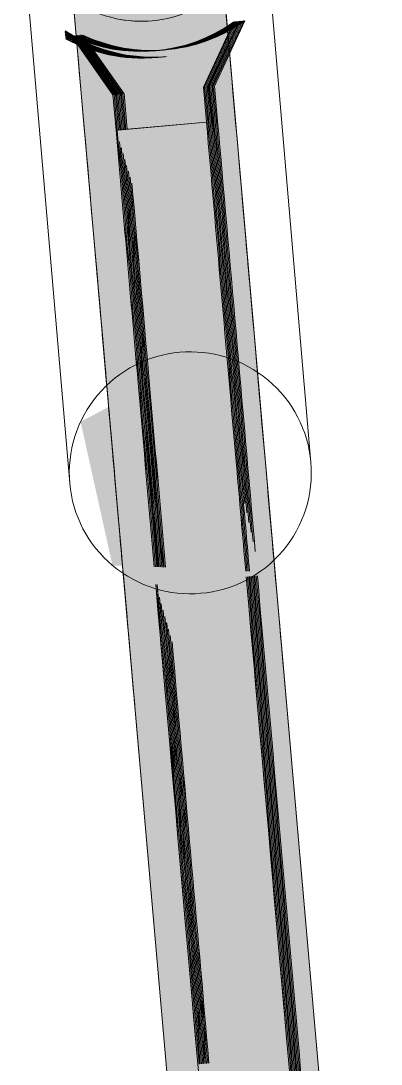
# Model space of a CAD drawing. Header units: millimetres. Extents: x 632 to 546626, y -3890 to 22200.
# Drawn here: x 370673.07 to 370684.97, y 16952.02 to 16986.52 of the extents above; entities that cross this region are included whole.
import ezdxf

# ---------------------------------------------------------------- set-up
doc = ezdxf.new("R2010")
doc.units = ezdxf.units.MM
doc.layers.add('A-770-ME_FFE_SA', color=91, linetype='Continuous', lineweight=13)

# ---------------------------------------------------------------- blocks, each defined once
blk = doc.blocks.new('Static Line_Sayfa_Metal Deck_Pan Mount - Up to 15 _ pitch - Max 2 Users-1845874-S6_501-SECTION A6')
at = {"layer": 'A-770-ME_FFE_SA', "lineweight": 5, "transparency": 33554432}
for points in [[(4548636.398, 16940.864), (4548641.379, 16941.299), (4548637.342, 16987.458), (4548632.361, 16987.022), (4548634.509, 16962.466)], [(4548639.17, 16921.136), (4548642.158, 16921.397), (4548636.754, 16983.161), (4548633.766, 16982.9), (4548638.083, 16933.558)], [(4548639.211, 16921.139), (4548642.199, 16921.401), (4548636.795, 16983.165), (4548633.807, 16982.903), (4548638.124, 16933.558)], [(4548639.252, 16921.143), (4548642.24, 16921.404), (4548636.836, 16983.168), (4548633.848, 16982.907), (4548638.165, 16933.558)], [(4548639.293, 16921.146), (4548642.281, 16921.408), (4548636.877, 16983.172), (4548633.889, 16982.91), (4548638.207, 16933.558)], [(4548639.334, 16921.15), (4548642.322, 16921.411), (4548636.918, 16983.176), (4548633.93, 16982.914), (4548638.248, 16933.558)], [(4548639.375, 16921.154), (4548642.363, 16921.415), (4548636.959, 16983.179), (4548633.971, 16982.918), (4548638.289, 16933.558)], [(4548639.416, 16921.157), (4548642.404, 16921.419), (4548637, 16983.183), (4548634.012, 16982.921), (4548638.331, 16933.558)], [(4548639.456, 16921.161), (4548642.445, 16921.422), (4548637.041, 16983.186), (4548634.053, 16982.925), (4548638.372, 16933.558)], [(4548639.497, 16921.164), (4548642.486, 16921.426), (4548637.082, 16983.19), (4548634.094, 16982.928), (4548638.413, 16933.558)], [(4548639.538, 16921.168), (4548642.527, 16921.429), (4548637.123, 16983.193), (4548634.135, 16982.932), (4548638.455, 16933.558)], [(4548638.515, 16968.294), (4548636.915, 16975.51), (4548632.595, 16973.261), (4548633.649, 16968.506)]]:
    blk.add_hatch(color=256, dxfattribs=at).paths.add_polyline_path(points)
at = {"layer": 'A-770-ME_FFE_SA', "lineweight": 5}
for p, q in [((4548640.206, 16971.91), (4548638.592, 16990.842)), ((4548630.621, 16990.162), (4548632.235, 16971.231)), ((4548637.342, 16987.458), (4548641.379, 16941.299)), ((4548636.398, 16940.864), (4548632.361, 16987.022)), ((4548636.652, 16984.329), (4548637.657, 16986.482)), ((4548637.657, 16986.482), (4548636.653, 16984.329)), ((4548636.693, 16984.332), (4548637.698, 16986.486)), ((4548637.698, 16986.486), (4548636.694, 16984.332)), ((4548636.734, 16984.336), (4548637.739, 16986.49)), ((4548637.739, 16986.49), (4548636.735, 16984.336)), ((4548636.775, 16984.339), (4548637.78, 16986.493)), ((4548637.78, 16986.493), (4548636.776, 16984.339)), ((4548636.816, 16984.343), (4548637.821, 16986.497)), ((4548637.821, 16986.497), (4548636.817, 16984.343)), ((4548636.857, 16984.347), (4548637.862, 16986.5)), ((4548637.862, 16986.5), (4548636.858, 16984.347)), ((4548636.898, 16984.35), (4548637.903, 16986.504)), ((4548637.903, 16986.504), (4548636.899, 16984.35)), ((4548636.939, 16984.354), (4548637.944, 16986.507)), ((4548637.944, 16986.508), (4548636.94, 16984.354)), ((4548636.98, 16984.357), (4548637.985, 16986.511)), ((4548637.985, 16986.511), (4548636.981, 16984.357)), ((4548637.021, 16984.361), (4548638.026, 16986.515)), ((4548638.026, 16986.515), (4548637.022, 16984.361)), ((4548632.301, 16986.014), (4548633.664, 16984.067)), ((4548633.664, 16984.067), (4548632.301, 16986.014)), ((4548632.342, 16986.017), (4548633.705, 16984.071)), ((4548633.705, 16984.071), (4548632.342, 16986.017)), ((4548632.383, 16986.021), (4548633.746, 16984.074)), ((4548633.746, 16984.074), (4548632.383, 16986.021)), ((4548632.424, 16986.025), (4548633.787, 16984.078)), ((4548633.787, 16984.078), (4548632.424, 16986.025)), ((4548632.465, 16986.028), (4548633.828, 16984.081)), ((4548633.828, 16984.082), (4548632.465, 16986.028)), ((4548632.506, 16986.032), (4548633.869, 16984.085)), ((4548633.869, 16984.085), (4548632.506, 16986.032)), ((4548632.547, 16986.035), (4548633.91, 16984.089)), ((4548633.91, 16984.089), (4548632.547, 16986.035)), ((4548632.588, 16986.039), (4548633.951, 16984.092)), ((4548633.951, 16984.092), (4548632.588, 16986.039)), ((4548633.992, 16984.096), (4548632.629, 16986.043)), ((4548632.629, 16986.042), (4548633.992, 16984.096)), ((4548632.67, 16986.046), (4548634.033, 16984.099)), ((4548634.033, 16984.099), (4548632.67, 16986.046)), ((4548636.754, 16983.161), (4548636.652, 16984.329)), ((4548636.653, 16984.329), (4548636.755, 16983.161)), ((4548636.795, 16983.165), (4548636.693, 16984.332)), ((4548636.694, 16984.332), (4548636.796, 16983.165)), ((4548636.836, 16983.168), (4548636.734, 16984.336)), ((4548636.735, 16984.336), (4548636.837, 16983.168)), ((4548636.877, 16983.172), (4548636.775, 16984.339)), ((4548636.776, 16984.339), (4548636.878, 16983.172)), ((4548636.918, 16983.176), (4548636.816, 16984.343)), ((4548636.817, 16984.343), (4548636.919, 16983.176)), ((4548636.959, 16983.179), (4548636.857, 16984.347)), ((4548636.858, 16984.347), (4548636.96, 16983.179)), ((4548637, 16983.183), (4548636.898, 16984.35)), ((4548636.899, 16984.35), (4548637.001, 16983.183)), ((4548637.041, 16983.186), (4548636.939, 16984.354)), ((4548636.94, 16984.354), (4548637.042, 16983.186)), ((4548637.082, 16983.19), (4548636.98, 16984.357)), ((4548636.981, 16984.357), (4548637.083, 16983.19)), ((4548637.123, 16983.193), (4548637.021, 16984.361)), ((4548637.022, 16984.361), (4548637.124, 16983.194)), ((4548633.664, 16984.067), (4548633.766, 16982.9)), ((4548633.766, 16982.9), (4548633.664, 16984.067)), ((4548633.705, 16984.071), (4548633.807, 16982.903)), ((4548633.807, 16982.903), (4548633.705, 16984.071)), ((4548633.746, 16984.074), (4548633.848, 16982.907)), ((4548633.848, 16982.907), (4548633.746, 16984.074)), ((4548633.787, 16984.078), (4548633.889, 16982.91)), ((4548633.889, 16982.911), (4548633.787, 16984.078)), ((4548633.93, 16982.914), (4548633.828, 16984.082)), ((4548633.828, 16984.081), (4548633.93, 16982.914)), ((4548633.869, 16984.085), (4548633.971, 16982.918)), ((4548633.971, 16982.918), (4548633.869, 16984.085)), ((4548633.91, 16984.089), (4548634.012, 16982.921)), ((4548634.012, 16982.921), (4548633.91, 16984.089)), ((4548633.951, 16984.092), (4548634.053, 16982.925)), ((4548634.053, 16982.925), (4548633.951, 16984.092)), ((4548633.992, 16984.096), (4548634.094, 16982.928)), ((4548634.094, 16982.928), (4548633.992, 16984.096)), ((4548634.033, 16984.099), (4548634.135, 16982.932)), ((4548634.135, 16982.932), (4548634.033, 16984.099)), ((4548633.766, 16982.9), (4548636.754, 16983.161)), ((4548636.754, 16983.161), (4548633.766, 16982.9)), ((4548633.807, 16982.903), (4548636.754, 16983.161)), ((4548636.754, 16983.161), (4548633.807, 16982.903)), ((4548633.848, 16982.907), (4548636.754, 16983.161)), ((4548636.754, 16983.161), (4548633.848, 16982.907)), ((4548633.889, 16982.91), (4548636.754, 16983.161)), ((4548636.754, 16983.161), (4548633.889, 16982.911)), ((4548633.93, 16982.914), (4548636.754, 16983.161)), ((4548636.754, 16983.161), (4548633.93, 16982.914)), ((4548633.971, 16982.918), (4548636.754, 16983.161)), ((4548636.754, 16983.161), (4548633.971, 16982.918)), ((4548634.012, 16982.921), (4548636.754, 16983.161)), ((4548636.754, 16983.161), (4548634.012, 16982.921)), ((4548634.053, 16982.925), (4548636.754, 16983.161)), ((4548636.754, 16983.161), (4548634.053, 16982.925)), ((4548634.094, 16982.928), (4548636.754, 16983.161)), ((4548636.754, 16983.161), (4548634.094, 16982.928)), ((4548634.135, 16982.932), (4548636.754, 16983.161)), ((4548636.754, 16983.161), (4548634.135, 16982.932)), ((4548641.38, 16941.299), (4548638.713, 16971.789)), ((4548633.982, 16968.492), (4548636.399, 16940.864))]:
    blk.add_line(p, q, dxfattribs=at)
for centre, radius, start, end in [((4548634.607, 16990.502), 4, 230, 274.9999), ((4548634.607, 16990.502), 4, 260, 290), ((4548634.577, 16990.838), 5.334, 244.7383, 305.2617), ((4548634.578, 16990.838), 5.334, 244.7383, 305.2617), ((4548634.618, 16990.842), 5.334, 244.7383, 305.2617), ((4548634.619, 16990.842), 5.334, 244.7383, 305.2617), ((4548634.659, 16990.845), 5.334, 244.7383, 305.2617), ((4548634.66, 16990.845), 5.334, 244.7383, 305.2617), ((4548634.742, 16990.852), 5.334, 244.7383, 305.2617), ((4548634.782, 16990.856), 5.334, 244.7383, 305.2617), ((4548634.783, 16990.856), 5.334, 244.7383, 305.2617), ((4548634.865, 16990.863), 5.334, 244.7383, 305.2617), ((4548634.864, 16990.863), 5.334, 244.7383, 305.2617), ((4548634.905, 16990.867), 5.334, 244.7383, 305.2617), ((4548634.906, 16990.867), 5.334, 244.7383, 305.2617), ((4548634.946, 16990.87), 5.334, 244.7383, 305.2617), ((4548634.947, 16990.87), 5.334, 244.7383, 305.2617), ((4548634.701, 16990.849), 5.334, 268.9477, 305.2617), ((4548634.741, 16990.852), 5.334, 274.9999, 305.2617), ((4548634.824, 16990.86), 5.334, 274.9999, 305.2617), ((4548634.823, 16990.859), 5.334, 281.0523, 305.2617), ((4548634.7, 16990.849), 5.334, 293.157, 305.2617), ((4548634.976, 16990.534), 5.219, 236.3486, 274.9999), ((4548634.975, 16990.534), 5.219, 236.3618, 274.9999), ((4548634.935, 16990.531), 5.219, 236.8948, 274.9999), ((4548634.934, 16990.531), 5.219, 236.908, 274.9999), ((4548634.894, 16990.527), 5.219, 237.441, 274.9999), ((4548634.893, 16990.527), 5.219, 237.4542, 274.9999), ((4548634.853, 16990.524), 5.219, 237.9872, 274.9999), ((4548634.852, 16990.523), 5.219, 238.0004, 274.9999), ((4548634.811, 16990.52), 5.219, 238.5466, 274.9999), ((4548634.812, 16990.52), 5.219, 238.5333, 274.9999), ((4548634.771, 16990.516), 5.219, 239.0795, 274.9999), ((4548634.77, 16990.516), 5.219, 239.0927, 274.9999), ((4548634.73, 16990.513), 5.219, 239.6257, 274.9999), ((4548634.729, 16990.513), 5.219, 239.6389, 274.9999), ((4548634.688, 16990.509), 5.219, 240.1851, 274.9999), ((4548634.689, 16990.509), 5.219, 240.1719, 274.9999), ((4548634.647, 16990.505), 5.219, 240.7313, 274.9999), ((4548634.648, 16990.506), 5.219, 240.7181, 274.9999), ((4548634.607, 16990.502), 5.219, 241.2643, 274.9999), ((4548634.606, 16990.502), 5.219, 241.2775, 274.9999), ((4548634.7, 16990.849), 5.334, 244.7383, 256.843), ((4548634.701, 16990.849), 5.334, 244.7383, 268.9477), ((4548634.741, 16990.852), 5.334, 244.7383, 256.843), ((4548634.823, 16990.859), 5.334, 244.7383, 256.843), ((4548634.824, 16990.86), 5.334, 244.7383, 256.843), ((4548634.7, 16990.849), 5.334, 274.9999, 293.157), ((4548634.7, 16990.849), 5.334, 256.843, 274.9999), ((4548634.741, 16990.852), 5.334, 256.843, 268.9477), ((4548634.823, 16990.859), 5.334, 256.843, 281.0523), ((4548634.824, 16990.86), 5.334, 256.843, 268.9477), ((4548634.824, 16990.86), 5.334, 268.9477, 274.9999), ((4548634.741, 16990.852), 5.334, 268.9477, 274.9999), ((4548636.221, 16971.571), 4, 50, 140), ((4548636.221, 16971.571), 4, 5, 50), ((4548636.221, 16971.571), 4, 140, 185), ((4548636.221, 16971.571), 4, 320, 5), ((4548636.221, 16971.571), 4, 185, 230), ((4548636.221, 16971.571), 4, 230, 320)]:
    blk.add_arc(centre, radius, start, end, dxfattribs=at)
for centre, major_axis, start_param, end_param in [((4548638.713, 16971.789), (-1.525, 17.433), 4.712389, 5.977755), ((4548633.732, 16971.353), (-1.525, 17.433), 4.965462, 5.977753), ((4548639.456, 16952.279), (-6.101, 69.734), 4.99649, 5.171172), ((4548639.457, 16952.279), (-6.101, 69.734), 1.112015, 1.286755), ((4548639.498, 16952.283), (-6.101, 69.734), 1.112068, 1.291508), ((4548639.497, 16952.283), (-6.101, 69.734), 4.991736, 5.171117), ((4548639.539, 16952.286), (-6.101, 69.734), 1.112069, 1.296261), ((4548639.538, 16952.286), (-6.101, 69.734), 4.986983, 5.171117), ((4548639.58, 16952.29), (-6.101, 69.734), 1.112068, 1.301014), ((4548639.579, 16952.29), (-6.101, 69.734), 4.98223, 5.171117), ((4548639.621, 16952.294), (-6.101, 69.734), 1.112069, 1.305767), ((4548639.62, 16952.293), (-6.101, 69.734), 4.977478, 5.171117), ((4548639.662, 16952.297), (-6.101, 69.734), 1.112067, 1.31052), ((4548639.661, 16952.297), (-6.101, 69.734), 4.972724, 5.171117), ((4548639.703, 16952.301), (-6.101, 69.734), 1.112068, 1.315273), ((4548639.702, 16952.301), (-6.101, 69.734), 4.96797, 5.171117), ((4548639.744, 16952.304), (-6.101, 69.734), 1.112069, 1.320026), ((4548639.743, 16952.304), (-6.101, 69.734), 4.963217, 5.171117), ((4548639.785, 16952.308), (-6.101, 69.734), 1.112068, 1.324779), ((4548639.784, 16952.308), (-6.101, 69.734), 4.958463, 5.171117), ((4548639.826, 16952.312), (-6.101, 69.734), 1.11207, 1.329532), ((4548639.825, 16952.311), (-6.101, 69.734), 4.953711, 5.171117), ((4548636.469, 16952.018), (-6.101, 69.734), 1.112014, 1.243853), ((4548636.467, 16952.018), (-6.101, 69.734), 5.039329, 5.171171), ((4548636.508, 16952.021), (-6.101, 69.734), 5.039588, 5.171117), ((4548636.51, 16952.021), (-6.101, 69.734), 1.112069, 1.243595), ((4548636.549, 16952.025), (-6.101, 69.734), 5.039847, 5.16488), ((4548636.551, 16952.025), (-6.101, 69.734), 1.118349, 1.243335), ((4548636.59, 16952.028), (-6.101, 69.734), 5.040106, 5.161732), ((4548636.592, 16952.029), (-6.101, 69.734), 1.121495, 1.243075), ((4548636.631, 16952.032), (-6.101, 69.734), 5.040365, 5.158587), ((4548636.633, 16952.032), (-6.101, 69.734), 1.124641, 1.242817), ((4548636.672, 16952.036), (-6.101, 69.734), 5.040625, 5.155441), ((4548636.674, 16952.036), (-6.101, 69.734), 1.127787, 1.242558), ((4548636.713, 16952.039), (-6.101, 69.734), 5.040884, 5.152295), ((4548636.715, 16952.039), (-6.101, 69.734), 1.130933, 1.242298), ((4548636.754, 16952.043), (-6.101, 69.734), 5.041143, 5.149149), ((4548636.756, 16952.043), (-6.101, 69.734), 1.134079, 1.242039), ((4548636.795, 16952.046), (-6.101, 69.734), 5.041402, 5.146003), ((4548636.797, 16952.046), (-6.101, 69.734), 1.137225, 1.241779), ((4548636.836, 16952.05), (-6.101, 69.734), 5.041661, 5.142857), ((4548636.838, 16952.05), (-6.101, 69.734), 1.140371, 1.241521), ((4548633.732, 16971.353), (-0.654, 7.471), 5.235988, 7.853982), ((4548638.713, 16971.789), (-0.654, 7.471), 4.712389, 7.853982), ((4548633.732, 16971.353), (-0.654, 7.471), 4.712389, 5.235987), ((4548636.674, 16952.036), (-6.101, 69.734), 1.242557, 1.333085), ((4548636.672, 16952.036), (-6.101, 69.734), 4.950101, 5.040625), ((4548636.713, 16952.039), (-6.101, 69.734), 4.950019, 5.040884), ((4548636.715, 16952.039), (-6.101, 69.734), 1.242298, 1.333167), ((4548636.756, 16952.043), (-6.101, 69.734), 1.242039, 1.333249), ((4548636.754, 16952.043), (-6.101, 69.734), 4.949936, 5.041143), ((4548636.795, 16952.046), (-6.101, 69.734), 4.949854, 5.041402), ((4548636.797, 16952.046), (-6.101, 69.734), 1.24178, 1.333332), ((4548636.838, 16952.05), (-6.101, 69.734), 1.241521, 1.333415), ((4548636.836, 16952.05), (-6.101, 69.734), 4.949772, 5.041662), ((4548636.467, 16952.018), (-6.101, 69.734), 4.950513, 5.039329), ((4548636.469, 16952.018), (-6.101, 69.734), 1.243853, 1.332673), ((4548636.51, 16952.021), (-6.101, 69.734), 1.243594, 1.332755), ((4548636.508, 16952.021), (-6.101, 69.734), 4.950431, 5.039588), ((4548636.549, 16952.025), (-6.101, 69.734), 4.950348, 5.039848), ((4548636.551, 16952.025), (-6.101, 69.734), 1.243335, 1.332838), ((4548636.592, 16952.029), (-6.101, 69.734), 1.243076, 1.332921), ((4548636.59, 16952.028), (-6.101, 69.734), 4.950266, 5.040106), ((4548636.631, 16952.032), (-6.101, 69.734), 4.950184, 5.040366), ((4548636.633, 16952.032), (-6.101, 69.734), 1.242817, 1.333003), ((4548633.732, 16971.353), (-1.525, 17.433), 4.712389, 4.851008), ((4548639.456, 16952.279), (-6.101, 69.734), 4.944506, 4.99649), ((4548639.457, 16952.279), (-6.101, 69.734), 1.286755, 1.33868), ((4548638.713, 16971.789), (-0.654, 7.471), 1.570796, 4.712389), ((4548639.497, 16952.283), (-6.101, 69.734), 4.944424, 4.991736), ((4548639.498, 16952.283), (-6.101, 69.734), 1.291507, 1.338762), ((4548633.732, 16971.353), (-0.654, 7.471), 4.45059, 4.712389), ((4548633.732, 16971.353), (-0.654, 7.471), 1.570796, 4.1888), ((4548639.538, 16952.286), (-6.101, 69.734), 4.944341, 4.986983), ((4548639.539, 16952.286), (-6.101, 69.734), 1.296261, 1.338845), ((4548639.579, 16952.29), (-6.101, 69.734), 4.944259, 4.98223), ((4548639.58, 16952.29), (-6.101, 69.734), 1.301015, 1.338927), ((4548633.732, 16971.353), (-0.654, 7.471), 4.18879, 4.45059), ((4548639.456, 16952.279), (-6.101, 69.734), 4.552336, 4.94178), ((4548639.457, 16952.279), (-6.101, 69.734), 1.341406, 1.570796), ((4548639.497, 16952.283), (-6.101, 69.734), 4.712389, 4.941729), ((4548639.498, 16952.283), (-6.101, 69.734), 1.341457, 1.570796), ((4548639.538, 16952.286), (-6.101, 69.734), 4.712389, 4.941729), ((4548639.539, 16952.286), (-6.101, 69.734), 1.341457, 1.570796), ((4548639.579, 16952.29), (-6.101, 69.734), 4.712389, 4.941729), ((4548639.58, 16952.29), (-6.101, 69.734), 1.341457, 1.570796), ((4548639.62, 16952.293), (-6.101, 69.734), 4.712389, 4.941729), ((4548639.621, 16952.294), (-6.101, 69.734), 1.341457, 1.570796), ((4548639.661, 16952.297), (-6.101, 69.734), 4.712389, 4.941729), ((4548639.662, 16952.297), (-6.101, 69.734), 1.341457, 1.570796), ((4548639.702, 16952.301), (-6.101, 69.734), 4.712389, 4.941729), ((4548639.703, 16952.301), (-6.101, 69.734), 1.341457, 1.570796), ((4548639.743, 16952.304), (-6.101, 69.734), 4.712389, 4.941729), ((4548639.744, 16952.304), (-6.101, 69.734), 1.341457, 1.570796), ((4548639.784, 16952.308), (-6.101, 69.734), 4.712389, 4.941729), ((4548639.785, 16952.308), (-6.101, 69.734), 1.341457, 1.570796), ((4548639.825, 16952.311), (-6.101, 69.734), 4.712389, 4.941729), ((4548639.826, 16952.312), (-6.101, 69.734), 1.341457, 1.570796), ((4548636.469, 16952.018), (-6.101, 69.734), 1.341406, 1.570796), ((4548636.467, 16952.018), (-6.101, 69.734), 4.552336, 4.94178), ((4548636.51, 16952.021), (-6.101, 69.734), 1.341457, 1.570796), ((4548636.508, 16952.021), (-6.101, 69.734), 4.712389, 4.941728), ((4548636.549, 16952.025), (-6.101, 69.734), 4.712389, 4.935488), ((4548636.551, 16952.025), (-6.101, 69.734), 1.347735, 1.570796), ((4548636.59, 16952.028), (-6.101, 69.734), 4.712389, 4.932342), ((4548636.592, 16952.029), (-6.101, 69.734), 1.350881, 1.570796), ((4548636.631, 16952.032), (-6.101, 69.734), 4.712389, 4.929196), ((4548636.633, 16952.032), (-6.101, 69.734), 1.354027, 1.570796), ((4548636.672, 16952.036), (-6.101, 69.734), 4.712389, 4.92605), ((4548636.674, 16952.036), (-6.101, 69.734), 1.357173, 1.570796), ((4548636.713, 16952.039), (-6.101, 69.734), 4.712389, 4.922903), ((4548636.715, 16952.039), (-6.101, 69.734), 1.360319, 1.570796), ((4548636.754, 16952.043), (-6.101, 69.734), 4.712389, 4.919757), ((4548636.756, 16952.043), (-6.101, 69.734), 1.363465, 1.570796), ((4548636.795, 16952.046), (-6.101, 69.734), 4.712389, 4.916611), ((4548636.797, 16952.046), (-6.101, 69.734), 1.366611, 1.570796), ((4548636.836, 16952.05), (-6.101, 69.734), 4.712389, 4.913465), ((4548636.838, 16952.05), (-6.101, 69.734), 1.369758, 1.570796), ((4548639.457, 16952.279), (-6.101, 69.734), 1.570797, 1.730849), ((4548639.498, 16952.283), (-6.101, 69.734), 1.570849, 1.730849), ((4548639.497, 16952.283), (-6.101, 69.734), 4.552336, 4.712337), ((4548639.539, 16952.286), (-6.101, 69.734), 1.570849, 1.730849), ((4548639.538, 16952.286), (-6.101, 69.734), 4.552336, 4.712337), ((4548639.58, 16952.29), (-6.101, 69.734), 1.570849, 1.730849), ((4548639.579, 16952.29), (-6.101, 69.734), 4.552336, 4.712337), ((4548639.621, 16952.294), (-6.101, 69.734), 1.570849, 1.730849), ((4548639.62, 16952.293), (-6.101, 69.734), 4.552336, 4.712337), ((4548639.662, 16952.297), (-6.101, 69.734), 1.570849, 1.730849), ((4548639.661, 16952.297), (-6.101, 69.734), 4.552336, 4.712337), ((4548639.703, 16952.301), (-6.101, 69.734), 1.570849, 1.730849), ((4548639.702, 16952.301), (-6.101, 69.734), 4.552336, 4.712337), ((4548639.744, 16952.304), (-6.101, 69.734), 1.570849, 1.730849), ((4548639.743, 16952.304), (-6.101, 69.734), 4.552336, 4.712337), ((4548639.785, 16952.308), (-6.101, 69.734), 1.570849, 1.730849), ((4548639.784, 16952.308), (-6.101, 69.734), 4.552336, 4.712337), ((4548639.826, 16952.312), (-6.101, 69.734), 1.570849, 1.730849), ((4548639.825, 16952.311), (-6.101, 69.734), 4.552336, 4.712337)]:
    blk.add_ellipse(centre, major_axis=major_axis, ratio=0.000007, start_param=start_param, end_param=end_param, dxfattribs=at)
blk = doc.blocks.new('25021-APA-ZZ-ZZ-M3-AR-000001_V3_rvt-6-S6_501-SECTION A6')
at = {"layer": 'A-770-ME_FFE_SA', "color": 53, "lineweight": 5}
blk.add_blockref('Static Line_Sayfa_Metal Deck_Pan Mount - Up to 15 _ pitch - Max 2 Users-1845874-S6_501-SECTION A6', (0, 0), dxfattribs=at)

msp = doc.modelspace()

# ---------------------------------------------------------------- block references
at = {"color": 10, "lineweight": 5}
msp.add_blockref('25021-APA-ZZ-ZZ-M3-AR-000001_V3_rvt-6-S6_501-SECTION A6', (-4177957.554, 0), dxfattribs=at)

doc.saveas('drawing.dxf')
